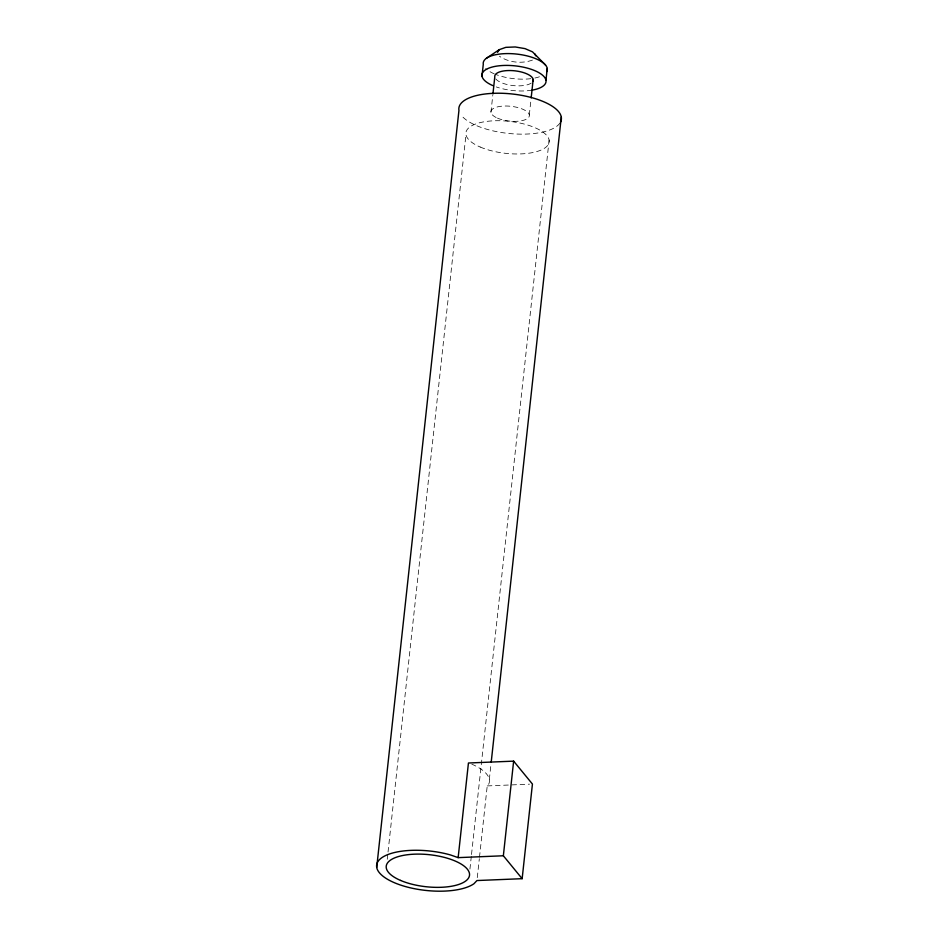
<?xml version="1.0" encoding="UTF-8"?>
<svg xmlns="http://www.w3.org/2000/svg" width="938" height="938" viewBox="0 0 938 938"><rect width="100%" height="100%" fill="white"/><g stroke="black" fill="none" stroke-linecap="round" stroke-linejoin="round"><path stroke-width="0.7" stroke-dasharray="4.69 3.52" d="M387.253 859.29L387.886 853.463M388.039 852.009L465.975 134.626M490.926 112.408L492.778 95.371M529.313 114.964L531.014 99.346M469.926 869.08L471.357 855.984M471.509 854.53L549.129 140.055M477.266 877.64L479.33 858.716M479.482 857.262L487.232 785.915L488.51 784.555A51.555 19.815 6.2 0 0 471.802 764.177M489.331 779.443L490.914 764.88M532.432 60.102C521.88 63.948 508.783 62.612 499.462 56.257M487.232 785.915L529.513 784.168M559.904 123.089A51.555 19.815 6.2 0 1 512.371 133.782A51.555 19.815 6.2 0 1 461.625 115.691M531.236 83.083A19.335 7.434 6.2 0 1 512.746 85.534A19.335 7.434 6.2 0 1 495.768 78.921M531.905 90.177A32.22 12.382 6.2 0 1 496.284 86.941M539.456 76.764A32.22 12.382 6.2 0 1 533.194 78.346M530.814 78.686A32.22 12.382 6.2 0 1 495.299 74.266M494.232 73.821A32.22 12.382 6.2 0 1 485.696 68.451M497.457 118.129A19.335 7.434 6.2 0 0 528.997 116.875A19.335 7.434 6.2 0 0 503.917 106.041A19.335 7.434 6.2 0 0 497.457 118.129M480.209 147.032A41.882 16.098 6.2 0 0 548.46 144.206A41.882 16.098 6.2 0 0 493.974 120.791A41.882 16.098 6.2 0 0 480.209 147.032"/><path stroke-width="1.41" d="M376.713 867.392L458.952 110.344A51.555 19.815 6.2 0 1 513.238 94.105A51.555 19.815 6.2 0 1 560.478 122.139M481.991 76.107L483.281 64.288A32.22 12.382 6.2 0 1 517.213 54.134A32.22 12.382 6.2 0 1 546.737 71.651M492.931 93.952L494.783 76.928A19.335 7.434 6.2 0 1 515.208 70.866A19.335 7.434 6.2 0 1 532.843 81.395M531.166 97.927L533.171 79.472M458.154 857.637L468.437 763.004L513.637 761.14L532.432 784.051L522.149 878.683L476.95 880.548L473.983 883.713A51.555 19.815 6.2 0 1 405.404 886.551A51.555 19.815 6.2 0 1 381.766 857.742A51.555 19.815 6.2 0 1 450.357 854.917L458.154 857.637L503.354 855.773L522.149 878.683M545.963 80.281L547.241 68.451M491.231 761.973L561.287 117.027M503.354 855.773L513.637 761.14M497.515 52.317L499.286 49.655L505.84 47.346L515.267 46.97L525.034 48.624L532.526 51.86L545.576 65.121M486.447 58.25L499.286 49.655M534.754 53.818L535.739 55.811M492.942 85.651A32.22 12.382 6.2 0 1 491.7 67.184A32.22 12.382 6.2 0 1 538.893 72.672A32.22 12.382 6.2 0 1 531.905 90.177M400.538 880.419A41.882 16.098 6.2 0 0 468.789 877.593A41.882 16.098 6.2 0 0 414.303 854.178A41.882 16.098 6.2 0 0 400.538 880.419"/></g></svg>
